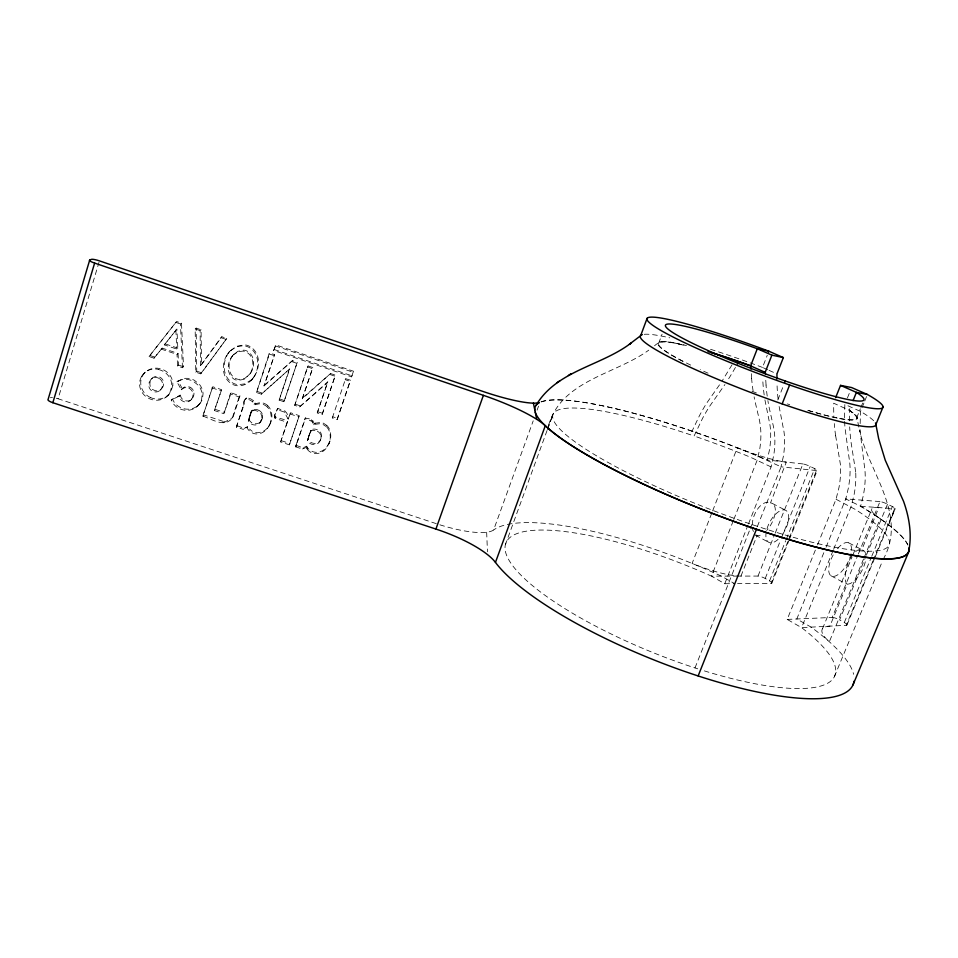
<?xml version="1.0" encoding="UTF-8"?>
<svg xmlns="http://www.w3.org/2000/svg" width="958" height="958" viewBox="0 0 958 958"><rect width="100%" height="100%" fill="white"/><g stroke="black" fill="none" stroke-linecap="round" stroke-linejoin="round"><path stroke-width="0.72" stroke-dasharray="4.79 3.59" d="M860.164 423.616L860.535 411.425L861.589 408.815M295.555 446.715L302.309 449.122L305.027 447.997M172.787 385.691L170.895 391.702A16.214 15.436 29.3 0 1 150.717 397.642M296.19 445.362L302.896 447.853L306.356 446.368M249.343 417.089L248.326 420.311L248.972 421.927A5.88 5.64 22.8 0 0 250.912 423.819L252.373 424.49A7.233 6.946 22.8 0 0 257.594 424.514A7.125 6.85 22.8 0 0 260.935 421.257L262.169 418.167L259.941 422.562L261.079 421.089M250.134 415.928L249.116 419.125L249.751 420.742M309.135 435.052L308.081 438.836L308.704 440.381A5.796 5.592 17.4 0 0 310.608 442.249L312.033 442.907A8.885 8.574 17.5 0 0 312.835 443.147A6.862 6.622 17.4 0 0 317.074 442.955A7.293 7.041 17.4 0 0 320.571 439.698M280.646 441.925L287.592 421.676C280.275 415.688 269.952 421.412 277.856 408.491C269.509 422.215 277.652 416.934 286.945 422.861L280.646 441.925L289.376 444.835L299.279 415.664L290.549 412.742L288.178 419.161L290.549 412.742M237.201 425.759L244.039 428.298L247.487 426.765L243.512 429.459L244.386 428.226M436.309 523.667L58.091 398.767L99.009 262.3M309.039 435.83L307.518 439.938L308.129 441.626A5.82 5.604 17.3 0 0 310.045 443.494L311.482 444.165A8.921 8.61 17.5 0 0 312.284 444.404A6.886 6.646 17.3 0 0 316.535 444.201A7.317 7.065 17.4 0 0 320.032 440.943L321.134 438.441M267.222 406.97L266.611 406.408A10.406 10.011 22.9 0 0 259.211 403.809L255.175 404.695A10.023 9.64 24.9 0 1 254.828 404.827C252.828 400.013 242.542 395.007 243.44 405.162L236.482 426.633M748.473 523.93L771.07 466.917L773.705 455.481A78.077 40.032 -62.4 0 0 774.507 449.051A85.334 43.876 -62.4 0 0 774.459 433.028L773.836 428.609A143.329 74.952 -61.4 0 0 773.429 426.478L769.214 407.845A229.082 107.571 -67.2 0 1 767.885 400.576M907.813 544.994A200.258 35.063 21.2 0 0 869.828 511.931L860.607 506.267L863.242 495.873A82.172 37.937 -62.4 0 0 864.463 488.317A88.89 41.146 -62.3 0 0 864.954 470.426L860.44 434.513A195.624 83.514 -66.2 0 1 860.224 429.184M239.859 396.157L233.034 417.233C225.022 428.549 212.377 419.221 202.809 416.095L212.772 386.733L221.621 389.69L214.388 410.539L223.921 413.712L231.129 392.876L239.967 395.822L239.141 396.923L230.279 393.954L223.921 413.712M202.809 416.095L212.772 386.733M214.388 410.539L221.621 389.69M239.033 397.259L232.135 418.526M267.342 405.27A10.37 9.975 22.9 0 0 259.965 402.695L255.942 403.569A9.987 9.604 24.9 0 1 255.594 403.701C253.583 398.827 243.368 393.87 244.254 404.036L236.351 427.029L243.488 429.471M261.342 394.157L289.711 368.89L261.342 394.157L256.481 392.529L269.042 353.921L269.761 352.975L274.623 354.616L264.025 385.918L274.623 354.616M256.481 392.529L269.761 352.975M273.665 350.496L275.88 344.928L353.49 371.225L351.945 375.823L351.514 376.853L273.665 350.496L275.88 344.928M296.585 443.59L305.051 418.945M297.196 442.333L305.638 417.772M309.218 434.8L311.446 429.914A8.359 8.059 17.3 0 1 312.775 429.328M309.793 433.579L310.823 430.501M264.755 384.865L292.429 360.639L297.267 362.28L283.975 401.737L279.137 400.121L289.065 369.896M279.137 400.121L289.711 368.89M309.709 433.83L309.206 435.339M249.511 416.586L250.062 414.946M250.134 414.718L250.637 413.137A32.644 31.267 25.7 0 0 250.828 412.443L251.619 411.293A2.024 1.952 23.4 0 1 252.768 409.964L253.319 409.784A6.431 6.179 22.9 0 1 254.026 409.557M250.301 415.425L250.84 413.796M250.912 413.569L251.415 411.976A32.524 31.159 25.7 0 0 251.619 411.293M283.975 401.737L297.267 362.28M294.717 405.342L308.021 365.908L312.859 367.549L302.273 398.756L330.558 373.536L335.384 375.165L322.595 413.353L322.068 414.503L317.254 412.886L327.816 381.751L299.555 406.958L294.717 405.342L308.021 365.908M296.369 444.237L295.615 446.476L296.98 442.979M817.509 544.839L836.035 499.262L838.98 487.55A80.783 38.344 -62.4 0 0 840.094 479.91A88.304 42.044 -62.3 0 0 840.453 464.678L835.663 435.806M302.273 398.756L312.859 367.549M289.376 444.835L299.279 415.664M317.254 412.886L327.816 381.751M322.068 414.503L335.384 375.165M332.318 417.939L345.634 378.626L350.448 380.254L337.587 418.383L337.12 419.556L332.318 417.939L332.797 416.778L337.587 418.383M337.12 419.556L350.448 380.254M351.514 376.853L353.49 371.225M547.054 430.525L505.369 544.731M547.569 429.112L552.646 415.185L547.581 429.136C558.694 380.494 614.27 375.213 648.746 350.161M439.83 524.804A61.671 15.927 19.4 0 0 493.609 529.978L533.211 420.837M537.091 410.156L538.552 406.144M658.637 343.323L662.062 334.198M767.765 369.788L762.52 367.441L767.262 355.274M711.71 513.272L692.095 563.448A55.169 12.394 21.7 0 0 740.941 576.093L758.018 576.069A5.604 1.245 22.3 0 1 765.214 578.476L769.549 580.895A5.616 1.257 22.3 0 1 771.058 583.35L737.552 583.626M712.644 510.865L737.301 447.769A55.983 8.335 21.1 0 0 786.314 462.103L770.507 502.914A17.998 8.73 -62 0 1 775.13 513.045A17.998 8.73 -62 0 1 766.663 530.481M329.899 441.207L326.906 447.326A15.256 14.717 17.2 0 1 319.768 452.978A10.849 10.466 16.8 0 1 306.955 449.015M777.836 399.953L783.452 385.691M733.265 520.841L711.471 576.141A177.326 46.643 22 0 0 505.165 545.785A177.326 46.643 22 0 0 697.735 668.816M733.804 519.464L757.227 460.032L759.814 448.655A77.502 40.356 -62.5 0 0 760.568 442.249A84.711 44.236 -62.4 0 0 760.413 426.286L759.754 421.891A142.251 75.55 -61.4 0 0 759.347 419.772L754.976 401.186A227.465 108.541 -67.4 0 1 754.114 396.851M326.762 425.292A12.945 12.502 17.4 0 1 330.354 432.298L330.75 435.064A18.106 17.472 17.6 0 1 329.6 442.045L328.75 444.117L329.097 443.291A18.178 17.531 17.6 0 0 330.259 436.297L329.923 433.507A12.993 12.538 17.3 0 0 326.259 426.49M738.151 576.105L711.471 576.141L724.763 583.733L747.923 525.319M694.993 667.93L749.827 529.714M750.354 528.409L751.898 524.505M757.299 526.637L781.081 466.845L754.76 454.799A200.078 35.027 21.2 0 0 692.059 431.184L699.376 415.832A86.891 19.124 -71.2 0 1 707.208 402.384L720.296 383.715M740.941 576.093L757.024 535.69A17.998 8.73 -62 0 0 762.209 534.229M758.018 576.069L774.639 534.54M775.202 533.151L802.912 463.935A5.688 0.838 21.4 0 1 810.193 466.426L814.695 468.63A5.7 0.85 21.5 0 1 816.455 470.546L771.058 583.35M771.885 583.063L788.745 541.114M765.214 578.476L780.758 539.749M781.309 538.36L810.193 466.426M769.549 580.895L785.716 540.707M786.279 539.318L814.695 468.63M789.26 539.833L817.222 470.438M847.459 397.905L850.057 391.439M807.738 410.299A105.823 11.652 20.7 0 0 849.183 410.287L850.848 406.156M856.62 417.987L860.344 408.791M860.871 407.485L863.002 402.228M862.116 407.509L864.236 402.3M864.763 400.995L866.87 395.786M872.989 560.825L846.249 625.287L801.583 627.634L787.189 619.407L816.946 546.216M823.82 552.73L796.793 618.988L811.115 627.131A196.965 51.876 22 0 1 853.614 674.312M826.071 547.198L845.77 498.89L848.261 488.532A81.55 38.356 -62.4 0 0 849.423 481.024A88.208 41.601 -62.4 0 0 849.782 463.193L844.932 427.376A194.187 84.508 -66.3 0 1 844.573 416.514L844.848 404.384L860.535 411.425A125.785 13.795 20.7 0 1 874.403 421.532M833.041 550.694L801.583 627.634A177.326 46.643 22 0 1 703.184 670.528M833.604 549.317L851.015 506.722L854.033 494.951A81.406 37.937 -62.4 0 0 855.207 487.275A88.986 41.589 -62.3 0 0 855.686 471.983M822.479 628.819L852.105 556.861M852.668 555.484L871.936 508.71M787.189 619.407L832.191 617.443L857.793 555.365M858.356 553.987L879.983 501.573A5.976 0.898 22 0 1 887.503 504.147L892.365 506.519A5.999 0.898 22 0 1 894.604 508.722L873.552 559.46M863.589 558.909L829.341 641.752A62.138 14.49 23.7 0 1 829.879 626.149L847.219 584.129A18.837 8.155 -62 0 0 865.769 559.424M864.128 557.628L880.198 518.745A63.156 9.784 22.3 0 1 878.809 507.584L861.709 550.024A18.837 8.155 -62 0 1 865.972 555.927M846.249 625.287A5.904 1.341 23.1 0 0 844.297 622.52L839.615 619.91L865.84 556.514M866.403 555.137L887.503 504.147M844.297 622.52L871.193 557.616M871.768 556.239L892.365 506.519M846.992 624.927L874.75 558.011M875.301 556.682L895.239 508.626M834.346 676.719L882.558 560.849M883.132 559.472C908.124 515.021 868.75 472.318 859.398 429.938L859.709 431.399L856.811 416.934L855.662 415.329L849.471 410.335L833.7 403.222A236.183 102.434 -66.8 0 0 833.939 417.724M889.144 523.176L895.275 508.542M836.035 499.262L855.47 509.524A180.415 31.686 21.2 0 1 799.667 539.067A180.415 31.686 21.2 0 1 561.22 430.417A180.415 31.686 21.2 0 1 694.083 435.998L702.693 418.095A88.064 19.603 -71.2 0 1 709.902 405.905L724.919 384.529M345.634 378.626L345.191 379.667L350.017 381.296M307.087 448.931L307.662 447.661A11.436 11.029 16.8 0 1 307.159 446.931L306.668 446.129L305.877 447.566M310.284 431.651L310.871 430.393M307.554 439.818L308.129 438.572M307.578 440.524L308.153 439.279M313.781 424.765L314.26 423.604L313.17 421.52A23.327 22.609 17.9 0 1 312.835 420.813A1.988 1.916 18.9 0 0 311.578 419.724C304.141 416.658 303.195 419.017 311.015 420.921A2 1.928 18.8 0 1 312.308 421.987A23.411 22.693 17.8 0 0 312.607 422.694L313.709 424.789L315.445 423.137L320.667 422.49A9.448 9.125 17.4 0 1 323.457 423.232L326.69 425.364M302.752 449.062L303.339 447.781M308.883 435.818L309.458 434.585M269.653 424.574L269.318 425.292A20.956 20.118 23.2 0 1 267.845 427.771L266.683 429.232A15.232 14.633 22.7 0 1 261.115 433.16L256.936 433.974A10.346 9.939 22.2 0 1 250.721 432.01L248.793 430.286A15.831 15.208 22.2 0 1 247.859 429.1C246.242 427.998 247.799 425.568 248.637 427.891A15.771 15.16 22.3 0 0 249.559 429.076M312.272 421.999L312.835 420.813M311.015 420.921L311.578 419.748M329.241 442.859L327.408 446.057A15.196 14.669 17.3 0 1 320.295 451.697A10.813 10.43 16.8 0 1 307.53 447.745M295.914 447.039L296.525 445.769M297.315 441.351L297.926 440.093M304.656 419.317L305.327 417.88M169.817 392.78L171.722 386.757A16.178 15.388 29.2 0 0 161.794 370.638A16.717 15.903 29.2 0 0 158.657 369.549M286.945 422.861L287.592 421.676M284.562 412.335C285.556 409.341 289.46 417.365 287.903 418.718L284.322 412.048L277.401 409.689M732.032 364.794L722.14 380.937M735.445 367.429L733.553 370.686A166.405 33.638 -69.5 0 1 727.577 380.446M274.85 418.167L275.545 416.993M268.539 426.717L269.246 425.52M274.515 417.592L275.209 416.419M277.042 410L278.095 408.551L285.185 411.126M251.894 410.659L251.236 411.653M232.435 356.017C227.741 362.483 227.537 373.321 234.794 378.027A9.532 9.173 27.7 0 0 238.961 379.428L245.008 378.218L249.379 374.71M234.303 353.825L233.453 354.771L238.099 351.754L242.973 351.083A9.58 9.221 28.6 0 1 247.164 352.496C254.433 357.238 254.205 368.111 249.475 374.602C254.948 368.195 255.582 356.568 247.954 351.55A9.544 9.197 28.6 0 0 243.787 350.137L237.704 351.358L232.471 355.837M264.025 385.918L292.429 360.639M227.848 353.622L229.944 351.131C221.298 359.729 220.412 376.805 231.489 383.799A13.903 13.364 27.6 0 0 237.368 385.763C256.361 387.02 266.719 357.214 250.433 346.796A13.879 13.364 28.7 0 0 244.553 344.808L236.039 346.377L229.082 352.065M228.722 352.676C222.112 361.537 222.28 376.47 232.339 382.745A13.855 13.328 27.6 0 0 238.195 384.709L244.961 383.859L251.379 379.847M253.187 377.931C259.858 369.046 259.714 354.065 249.643 347.73A13.927 13.412 28.6 0 0 243.739 345.73L236.913 346.58L230.447 350.64M248.397 420.813L249.188 419.64M248.362 420.143L249.152 418.969M249.679 416.083L250.469 414.922M252.852 409.976L252.541 410.934A6.455 6.203 22.9 0 1 253.247 410.695M255.175 404.695L255.942 403.569M254.098 404.3L254.876 403.174M236.554 427.304L237.38 426.106M252.661 401.63L253.439 400.516M243.44 405.162L244.254 404.036M245.823 399.127L246.625 398.025M245.32 399.366L246.218 398.061M200.557 365.609L220.951 337.671L221.849 336.773L226.747 338.425L201.623 372.806L200.665 373.824L195.767 372.183L195.169 328.953L196.162 328.091L201.072 329.756L201.515 364.627L200.557 365.609L200.09 330.618L201.072 329.756M201.515 364.627L221.849 336.773M200.665 373.824L226.747 338.425M223.633 422.753L232.89 417.472M222.974 422.789L224.507 421.568M149.077 356.532L176.571 321.469L181.493 323.133L183.505 366.734L182.475 367.728L177.565 366.076L177.014 354.4L178.068 353.454L162.177 348.113L154.01 358.184L149.077 356.532L176.571 321.469M164.297 344.868L176.919 329.037L177.817 348.125L176.763 349.059L164.297 344.868L176.919 329.037M154.01 358.184L162.177 348.113M233.321 354.879C226.998 361.166 225.86 373.728 233.944 379.057A9.568 9.197 27.7 0 0 238.123 380.458L244.206 379.248L250.266 373.584M230.279 393.954L231.129 392.876M251.966 379.476L253.966 376.901M203.192 416.215L204.138 415.054L223.849 421.604M310.404 431.447L310.883 431.136A8.383 8.095 17.2 0 1 312.224 430.537A6.862 6.622 17.4 0 1 317.361 431.328M200.306 403.031L195.755 407.629M193.971 393.103L193.959 393.978A8.766 8.371 27.7 0 1 191.588 399.246A6.574 6.275 27.6 0 1 184.319 400.348L182.81 399.45A6.071 5.796 27.6 0 1 181.014 397.295C180.691 394.205 178.535 396.492 179.984 398.396A6.095 5.82 27.5 0 0 181.781 400.564L183.301 401.462A6.598 6.299 27.5 0 0 190.582 400.348L192.163 398.588M179.278 396.181L180.308 395.031L171.219 399.989L173.434 403.869A16.418 15.663 27.6 0 0 187.361 410.323A16.106 15.364 27.6 0 0 201.599 399.558L202.126 394.6A16.382 15.627 27.6 0 0 198.426 385.391L193.36 381.308A16.49 15.735 27.6 0 0 181.685 379.727L176.919 381.775L181.313 389.702M181.242 389.762L183.708 387.511A6.383 6.083 27.7 0 1 187.349 386.577L189.864 387.164M250.601 380.889L252.744 378.434M195.767 372.183L196.749 371.165L196.162 328.091M168.021 395.259L169.111 394.169M176.919 381.775L182.727 378.697A16.43 15.675 27.6 0 1 194.354 380.266L199.396 384.338A16.322 15.579 27.6 0 1 203.072 393.51L202.557 398.444A16.047 15.316 27.6 0 1 188.379 409.21A16.358 15.615 27.7 0 1 174.476 402.755L172.284 398.875M159.208 378.482L158.753 378.242A7.377 7.017 29.3 0 0 157.208 377.68L156.621 377.56A6.646 6.323 29.3 0 0 150.957 379.392L149.089 382.697A8.119 7.724 29.2 0 0 149.077 387.14L149.843 388.816A5.999 5.7 29.2 0 0 151.639 390.672L154.166 391.762A6.467 6.155 29.2 0 0 159.16 390.996L162.501 387.595A8.993 8.55 29.4 0 0 163.638 382.625L163.327 381.152A6.467 6.155 29.3 0 0 160.321 377.452L159.878 377.212A7.341 6.993 29.3 0 0 158.321 376.65L157.747 376.53A6.622 6.299 29.4 0 0 152.094 378.362L150.238 381.643A8.095 7.7 29.2 0 0 150.226 386.074L150.993 387.75A5.976 5.676 29.2 0 0 152.777 389.595L155.292 390.684A6.443 6.131 29.2 0 0 160.273 389.918L161.1 389.295M159.986 390.361L161.387 388.661A9.029 8.586 29.3 0 0 162.537 383.679L162.225 382.206A6.49 6.179 29.3 0 0 159.208 378.482M177.565 366.076L178.619 365.094L178.068 353.454M143.209 374.255L145.424 372.159M165.806 397.271L168.045 395.223M181.517 389.499L182.691 388.577A6.407 6.107 27.7 0 1 186.343 387.655L188.858 388.229M151.364 379.009L152.502 377.967M302.86 397.654L330.558 373.536M299.555 406.958L327.313 382.805M182.319 388.649L177.96 380.733M182.475 367.728L180.451 323.972L181.493 323.133M654.542 345.79C663.247 337.144 676.396 344.509 686.635 345.682M306.045 447.422L306.584 448.2A11.472 11.065 16.8 0 0 307.087 448.931M179.266 396.133L171.219 399.989M315.445 423.137L314.26 423.604M314.895 424.334L320.14 423.675A9.484 9.161 17.3 0 1 322.93 424.418L326.175 426.561M724.763 583.733L734.63 583.65L721.386 576.117A196.965 51.876 22 0 0 493.609 529.978M860.607 506.267L894.604 508.722M879.983 501.573L845.686 498.879L860.691 506.279A200.426 35.099 21.2 0 1 907.825 544.791M816.455 470.546L780.998 466.833L783.297 456.726A78.843 40.056 -62.5 0 0 784.339 448.272A85.274 43.445 -62.4 0 0 784.003 431.83L779.129 406.515M802.912 463.935L767.214 460.008L769.466 449.961A78.269 40.392 -62.5 0 0 770.448 441.542A84.651 43.805 -62.4 0 0 770.004 425.16L764.927 399.917M849.183 410.287L849.471 410.335A106.122 11.676 20.7 0 1 853.662 413.437A106.434 11.712 20.7 0 1 845.77 419.556A105.572 11.628 20.7 0 1 837.304 418.083M215.299 409.389L224.795 412.551M281.317 440.68L290.011 443.566M150.226 355.574L155.136 357.214M178.619 365.094L183.505 366.734M196.749 371.165L201.623 372.806M257.235 391.439L262.085 393.067M279.808 399.007L284.634 400.624M295.339 404.216L300.153 405.833M317.793 411.736L322.595 413.353M211.85 387.798L220.723 390.768M289.915 413.892L298.668 416.826M165.399 343.946L177.817 348.125M161.064 349.047L177.014 354.4M275.174 345.85L353.071 372.231M274.359 349.562L351.945 375.823M175.506 322.307L180.451 323.972M195.169 328.953L200.09 330.618M220.951 337.671L225.86 339.324M269.042 353.921L273.916 355.574M291.783 361.609L296.657 363.262M307.434 366.902L312.296 368.543M330.067 374.554L334.905 376.183M762.52 367.441L756.341 365.118A125.977 13.819 20.7 0 0 735.984 357.789A125.785 13.795 20.7 0 0 710.321 349.227M769.082 370.375L776.95 373.907M771.07 466.917L750.533 457.253A180.332 31.674 21.2 0 0 694.107 436.01M772.208 503.357L785.56 510.255M848.68 542.839L863.314 550.395M755.311 535.127L768.436 542.156M831.005 575.77L845.782 583.733M317.397 431.268L318.403 431.902A6.263 6.047 17.4 0 1 320.463 434.501L320.81 435.615M258.971 410.359L260.001 411.018A6.383 6.131 22.9 0 1 262.121 413.748L262.468 414.922M267.33 405.282L267.941 405.845A13.879 13.34 22.9 0 1 271.617 413.353L271.773 414.167A18.777 18.034 23.1 0 1 270.384 423.388L270.024 424.107A20.872 20.046 23.2 0 1 268.563 426.573L267.414 428.034A15.184 14.586 22.7 0 1 261.857 431.95L257.69 432.753A10.31 9.903 22.3 0 1 251.499 430.789L249.571 429.076M856.811 416.934L857.087 418.215M764.173 394.959L763.538 389.918A186.666 89.369 -66.8 0 1 762.736 379.296M778.088 399.031L777.812 396.492A187.996 88.567 -66.7 0 1 777.082 385.823L776.986 382.984M751.647 378.47L751.216 372.279M766.065 385.056L765.634 378.051M855.698 471.983L851.171 443.039A237.943 101.237 -66.6 0 1 849.686 426.873M175.865 329.911L176.763 349.059M486.664 532.241L487.454 551.784M541.138 401.809A200.426 35.099 21.2 0 1 767.298 460.02M753.108 390.984A227.465 108.541 -67.4 0 1 751.611 378.494M767.214 396.109A229.082 107.571 -67.2 0 1 766.029 385.08M835.639 435.842A236.183 102.434 -66.8 0 1 834.298 423.58M708.058 373.189A105.823 11.652 20.7 0 1 700.25 369.644M690.682 365.106A105.823 11.652 20.7 0 1 684.311 345.179M849.471 420.873A237.943 101.237 -66.6 0 1 849.471 410.347M644.207 334.318A125.785 13.795 20.7 0 1 669.702 337.827M832.191 617.443A5.88 1.329 23.1 0 1 839.615 619.91M541.138 401.929A200.258 35.063 21.2 0 1 692.047 431.172M837.256 418.083A106.434 11.712 20.7 0 1 805.714 409.773M789.727 404.695A106.434 11.712 20.7 0 1 787.344 403.905M756.437 392.96A106.434 11.712 20.7 0 1 748.916 390.11M682.803 361.286A106.434 11.712 20.7 0 1 674.707 343.012M683.713 344.928A106.434 11.712 20.7 0 1 685.928 345.455M674.923 343.096A105.524 11.616 20.7 0 1 683.904 345M855.638 551.664A18.693 9.041 -83.3 0 1 861.326 549.844M757.048 535.57A17.771 9.065 -83.8 0 1 755.886 534.792M753.443 531.474A17.771 9.065 -83.8 0 1 752.593 529.319M778.1 539.402A18.118 8.658 -62 0 1 766.436 530.828A18.118 8.658 -62 0 1 784.686 509.967A18.118 8.658 -62 0 1 782.566 534.301M752.281 524.96A17.795 10.346 -69.4 0 1 758.449 507.932A17.795 10.346 -69.4 0 1 770.172 502.651M837.531 548.611A18.705 8.251 -62 0 1 851.315 552A18.705 8.251 -62 0 1 833.544 576.417A18.705 8.251 -62 0 1 834.286 553.065M847.159 584.26A18.633 6.934 -71 0 1 852.237 555.125M50.355 397.75A6.886 1.76 15.4 0 1 52.474 397.606M56.259 398.241A6.886 1.76 15.4 0 1 58.091 398.767M320.894 435.591A8.143 7.856 17.5 0 1 320.02 440.943M312.751 429.22A6.838 6.598 17.5 0 1 317.9 430.118L318.942 430.681A6.239 6.023 17.4 0 1 320.99 433.267L321.337 434.381A8.119 7.832 17.5 0 1 320.547 439.698M269.665 424.586A18.837 18.094 23 0 0 271.078 415.329L270.958 414.503A13.927 13.388 22.8 0 0 267.282 406.911M250.828 412.443A2.036 1.952 23.3 0 1 251.99 411.114M253.235 410.611A7.041 6.766 22.9 0 1 258.181 411.557L259.259 412.168A6.407 6.155 22.8 0 1 261.378 414.91L261.738 416.083A8.263 7.939 22.9 0 1 260.935 421.245M254.002 409.473A7.017 6.742 22.9 0 1 258.935 410.407M262.516 414.922A8.239 7.915 23 0 1 261.678 420.071A7.101 6.826 22.9 0 1 258.337 423.292A7.209 6.922 22.9 0 1 253.163 423.28L251.691 422.622A5.856 5.628 22.8 0 1 249.751 420.742M188.87 388.182A6.598 6.299 27.6 0 1 192.917 394.193L192.965 395.067A8.802 8.394 27.7 0 1 190.594 400.36M189.876 387.116A6.574 6.275 27.7 0 1 193.899 393.103M141.449 376.722A16.298 15.496 29.2 0 0 139.832 381.128A16.19 15.4 29.3 0 0 149.568 398.756A16.274 15.484 29.2 0 0 169.877 392.828M141.473 376.554A16.19 15.4 29.3 0 1 158.681 369.417M150.705 397.654A16.13 15.34 29.3 0 1 140.982 380.075A16.238 15.448 29.3 0 1 142.622 375.692A16.142 15.352 29.3 0 1 159.77 368.567A16.657 15.843 29.3 0 1 162.92 369.584A16.13 15.34 29.3 0 1 172.835 385.703"/><path stroke-width="1.44" d="M908.831 550.73C912.076 534.133 909.178 517.128 903.574 501.381L885.24 460.187L878.666 438.692L875.899 424.526L883.084 406.839M538.803 402.683A62.713 10.754 19.5 0 1 483.215 391.535L99.428 260.875A7.005 1.186 16.9 0 0 91.321 259.39L89.681 260.121L48.14 399.246A6.922 1.772 15.4 0 0 52.834 402.707L435.914 529.067A67.814 19.28 19.4 0 1 495.454 562.418A196.965 51.876 22 0 0 694.79 674.851A196.965 51.876 22 0 0 854.033 681.222M52.834 402.707L94.626 263.091A7.041 1.198 16.9 0 1 89.681 260.121M435.914 529.067L483.395 395.343L94.626 263.091M483.395 395.343A69.072 13.065 19.6 0 1 545.294 425.711L495.454 562.418M647.117 318.284L640.663 335.683L629.382 344.257L630.819 343.251C600.474 366.231 556.442 370.578 535.941 405.509M768.448 352.233L768.843 351.215L783.357 357.585L776.95 373.907L776.938 379.057M783.357 357.585L771.885 355.155L765.143 372.411L765.49 374.075M784.841 382.182L785.297 381.009M782.159 403.905L789.62 384.972M698.143 675.953L756.449 529.307M835.604 397.702L840.537 385.391L851.626 387.559L867.397 394.48A126.085 12.322 20.6 0 1 804.013 389.87A126.085 12.322 20.6 0 1 648.267 321.505A126.085 12.322 20.6 0 1 768.843 351.215L757.299 348.736A106.075 10.358 20.6 0 0 666.996 328.175A106.075 10.358 20.6 0 0 792.985 383.643A106.075 10.358 20.6 0 0 856.404 392.373L867.397 394.48M853.075 400.648L856.404 392.373L840.537 385.391M852.931 684.994L908.483 552.419M737.42 363.968L738.762 361.585M557.017 382.661L559.819 380.841M568.381 375.452L570.956 373.776M751.06 369.129L750.641 365.872A105.823 11.652 20.7 0 0 711.65 352.724M771.885 355.155L757.299 348.736L750.641 365.872L765.442 372.47M533.39 403.15L536.743 419.317M707.998 351.55A106.362 11.712 20.7 0 1 750.976 365.944M875.444 422.957A125.833 13.795 20.7 0 1 752.305 393.067A125.833 13.795 20.7 0 1 642.351 334.617M909.058 548.874A200.426 35.099 21.2 0 1 755.311 528.924A200.426 35.099 21.2 0 1 545.294 425.711M908.807 548.036A200.258 35.063 21.2 0 1 732.187 520.757A200.258 35.063 21.2 0 1 535.235 412.084M534.803 409.976A200.258 35.063 21.2 0 1 539.234 402.767"/></g></svg>
